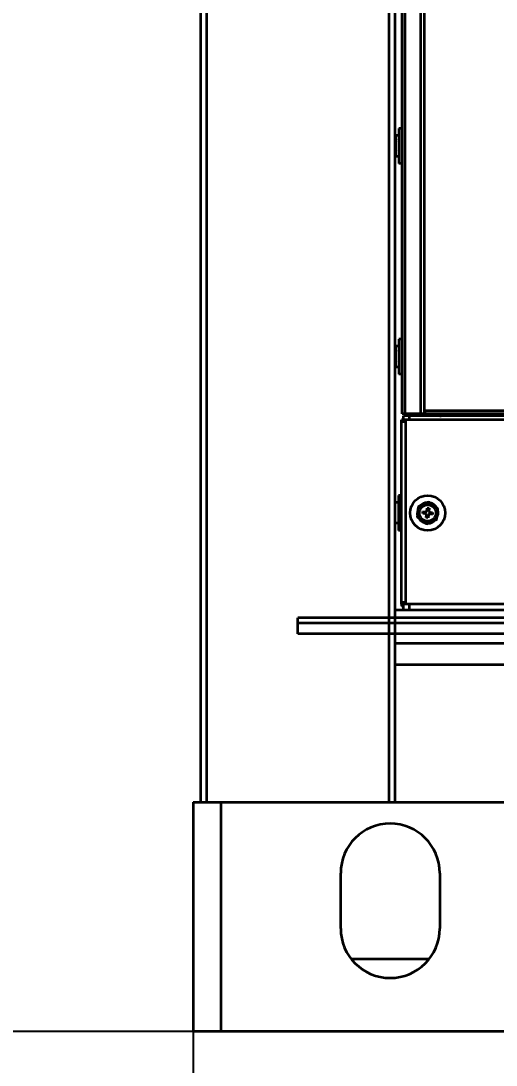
# Model space of a CAD drawing. Header units: millimetres. Extents: x 32496 to 166256, y 3504 to 23939.
# Drawn here: x 140546 to 140791, y 12005 to 12543 of the extents above; entities that cross this region are included whole.
import ezdxf

# ---------------------------------------------------------------- set-up
doc = ezdxf.new("R2010")
doc.units = ezdxf.units.MM
doc.header["$PDSIZE"] = -5
doc.layers.get('0').update_dxf_attribs({"lineweight": 35})
doc.layers.get('Defpoints').update_dxf_attribs({"lineweight": 18})
doc.layers.add('THICK', color=7, linetype='Continuous', lineweight=0)
doc.styles.add('TH_GBDIM', font='仿宋_GB2312.ttf', dxfattribs={"width": 0.8})
doc.dimstyles.new('TH_GBDIM', dxfattribs={"dimscale": 42, "dimtxt": 3, "dimasz": 3, "dimexe": 1.2, "dimexo": 0, "dimgap": 1, "dimtad": 1, "dimdec": 1, "dimdsep": 46, "dimtxsty": 'TH_GBDIM', "dimcen": 2.5, "dimdle": 252, "dimclrd": 4, "dimclre": 4, "dimclrt": 3, "dimadec": 0, "dimazin": 2, "dimtfac": 0.714286, "dimtdec": 1, "dimtmove": 0, "dimatfit": 3, "dimfxl": 1, "dimtolj": 1, "dimarcsym": 0})

# ---------------------------------------------------------------- blocks, each defined once
blk = doc.blocks.new('*D5867')
at = {"layer": 'Defpoints', "color": 0}
for p in [(152827.2, 12117.67), (140635.2, 12064.67), (152827.2, 11353.85)]:
    blk.add_point(p, dxfattribs=at)
at = {"layer": 'THICK', "color": 4, "linetype": 'Continuous', "lineweight": -2}
for p, q in [((152827.2, 12117.67), (152827.2, 11314.25)), ((140635.2, 12064.67), (140635.2, 11314.25)), ((140734.2, 11353.85), (152728.2, 11353.85))]:
    blk.add_line(p, q, dxfattribs=at)
at = {"layer": 'THICK', "color": 4}
for points in [[(140734.2, 11370.35), (140734.2, 11337.35), (140635.2, 11353.85)], [(152728.2, 11337.35), (152728.2, 11370.35), (152827.2, 11353.85)]]:
    blk.add_solid(points, dxfattribs=at)
at = {"layer": 'THICK', "color": 3, "lineweight": -3, "insert": (146631.2, 11472.89), "char_height": 99, "attachment_point": 5, "style": 'TH_GBDIM'}
blk.add_mtext('\\A1;length {\\A1;12192{\\H0.7x;\\S+0^ -10;}}', dxfattribs=at)
blk = doc.blocks.new('*D5871')
at = {"layer": 'Defpoints', "color": 0}
for p in [(140641.2, 14918.31), (140089.57, 12022.31), (140641.2, 12022.31)]:
    blk.add_point(p, dxfattribs=at)
at = {"layer": 'THICK', "color": 4, "linetype": 'Continuous', "lineweight": -2}
for p, q in [((140641.2, 14918.31), (140049.97, 14918.31)), ((140089.57, 14819.31), (140089.57, 12121.31)), ((140641.2, 12022.31), (140049.97, 12022.31))]:
    blk.add_line(p, q, dxfattribs=at)
at = {"layer": 'THICK', "color": 4}
for points in [[(140106.07, 14819.31), (140073.07, 14819.31), (140089.57, 14918.31)], [(140073.07, 12121.31), (140106.07, 12121.31), (140089.57, 12022.31)]]:
    blk.add_solid(points, dxfattribs=at)
at = {"layer": 'THICK', "color": 3, "lineweight": -3, "insert": (139971.28, 13470.31), "char_height": 99, "attachment_point": 5, "rotation": 90, "style": 'TH_GBDIM'}
blk.add_mtext('\\A1;Height {\\A1;2896{\\H0.7x;\\S+0^ -5;}}', dxfattribs=at)
blk = doc.blocks.new('8-1250')
at = {"linetype": 'Continuous'}
for p, q in [((-7957.13, -34766.29), (-7957.13, -32106.29)), ((-7954.13, -34766.29), (-7954.13, -32106.29)), ((-7860.13, -34766.29), (-7860.13, -32152.29)), ((-7843.83, -34566.29), (-7843.83, -34014.64)), ((-7842.13, -34017.58), (-7842.13, -34566.29)), ((-7857.13, -34766.29), (-7857.13, -34040.26)), ((-7852.13, -34040.26), (-7852.13, -34566.29)), ((-7853.53, -34425.64), (-7853.53, -34180.91)), ((-7855.13, -34419.29), (-7855.13, -34437.29)), ((-7853.53, -34419.29), (-7855.13, -34419.29)), ((-7856.73, -34422.82), (-7857, -34422.54)), ((-7856.73, -34433.76), (-7856.73, -34422.82)), ((-7855.13, -34422.94), (-7856.73, -34422.94)), ((-7853.53, -34430.91), (-7853.53, -34425.64)), ((-7856.73, -34433.76), (-7857, -34434.03)), ((-7855.13, -34433.64), (-7856.73, -34433.64)), ((-7853.53, -34566.29), (-7853.53, -34430.91)), ((-7853.53, -34437.29), (-7855.13, -34437.29)), ((-7856.73, -34531.32), (-7857, -34531.04)), ((-7856.73, -34542.26), (-7856.73, -34531.32)), ((-7855.13, -34531.44), (-7856.73, -34531.44)), ((-7855.13, -34527.79), (-7855.13, -34545.79)), ((-7853.53, -34527.79), (-7855.13, -34527.79)), ((-7856.73, -34542.26), (-7857, -34542.53)), ((-7855.13, -34542.14), (-7856.73, -34542.14)), ((-7853.53, -34545.79), (-7855.13, -34545.79)), ((-7841.63, -34566.29), (-7841.63, -34564.59)), ((-7841.63, -34564.59), (-7526.31, -34564.59)), ((-7853.83, -34664.29), (-7853.83, -34569.29)), ((-7523.6, -34569.29), (-7853.83, -34569.29)), ((-7843.83, -34566.29), (-7853.53, -34566.29)), ((-7852.83, -34569.29), (-7852.83, -34567.29)), ((-7787.03, -34567.29), (-7852.83, -34567.29)), ((-7851.83, -34569.29), (-7851.83, -34570.29)), ((-7849.83, -34567.29), (-7849.83, -34569.29)), ((-7525.33, -34566.29), (-7843.83, -34566.29)), ((-7833.33, -34566.29), (-7833.33, -34567.29)), ((-7826.33, -34567.29), (-7826.33, -34566.29)), ((-7823.83, -34567.29), (-7823.83, -34566.29)), ((-7808.83, -34567.29), (-7808.83, -34566.29)), ((-7806.33, -34567.29), (-7806.33, -34566.29)), ((-7851.83, -34570.29), (-7853.83, -34570.29)), ((-7851.83, -34570.29), (-7851.83, -34663.29)), ((-7855.43, -34611.94), (-7857.03, -34611.94)), ((-7855.43, -34608.29), (-7855.43, -34626.29)), ((-7853.83, -34608.29), (-7855.43, -34608.29)), ((-7844.99, -34613.89), (-7839.71, -34611.55)), ((-7839.71, -34611.55), (-7835.05, -34614.95)), ((-7845.61, -34619.63), (-7844.99, -34613.89)), ((-7842.87, -34617.52), (-7842.76, -34616.53)), ((-7841.38, -34617.68), (-7842.87, -34617.52)), ((-7842.76, -34616.53), (-7841.27, -34616.69)), ((-7841.09, -34619.72), (-7840.93, -34618.23)), ((-7840.72, -34616.24), (-7840.56, -34614.75)), ((-7840.56, -34614.75), (-7839.56, -34614.86)), ((-7839.94, -34618.34), (-7840.1, -34619.83)), ((-7839.56, -34614.86), (-7839.72, -34616.35)), ((-7837.9, -34618.05), (-7839.39, -34617.89)), ((-7839.28, -34616.9), (-7837.79, -34617.06)), ((-7837.79, -34617.06), (-7837.9, -34618.05)), ((-7835.66, -34620.69), (-7835.05, -34614.95)), ((-7855.43, -34622.64), (-7857.03, -34622.64)), ((-7840.94, -34623.03), (-7845.61, -34619.63)), ((-7840.1, -34619.83), (-7841.09, -34619.72)), ((-7835.66, -34620.69), (-7840.94, -34623.03)), ((-7853.83, -34626.29), (-7855.43, -34626.29)), ((-7853.83, -34663.29), (-7851.83, -34663.29)), ((-7853.83, -34664.29), (-7853.83, -34665.29)), ((-7468.75, -34664.29), (-7853.83, -34664.29)), ((-7852.83, -34665.29), (-7853.83, -34665.29)), ((-7852.83, -34664.88), (-7852.83, -34664.29)), ((-7852.83, -34667.29), (-7852.83, -34664.88)), ((-7851.83, -34663.29), (-7851.83, -34664.29)), ((-7849.83, -34664.29), (-7849.83, -34667.29)), ((-7907.13, -34679.48), (-7907.13, -34671.29)), ((-7001.13, -34671.29), (-7907.13, -34671.29)), ((-7507.6, -34667.29), (-7857.13, -34667.29)), ((3761.37, -34674.01), (-7907.13, -34674.01)), ((3761.37, -34679.48), (-7907.13, -34679.48)), ((3115.87, -34684.6), (-7857.13, -34684.6)), ((3115.87, -34695.54), (-7857.13, -34695.54)), ((-7961.13, -34766.29), (-7961.13, -34884.29)), ((-7961.13, -34766.29), (-7783.13, -34766.29)), ((-7946.63, -34884.29), (-7946.63, -34766.29)), ((-7885.13, -34831.29), (-7885.13, -34802.79)), ((-7834.13, -34802.79), (-7834.13, -34831.29)), ((-7839.7, -34847.03), (-7879.56, -34847.03)), ((-7783.13, -34884.29), (-7961.13, -34884.29))]:
    blk.add_line(p, q, dxfattribs=at)
for radius in [9, 4.25]:
    blk.add_circle((-7840.33, -34617.29), radius, dxfattribs=at)
for centre, radius, start, end in [((-7833.33, -34564.29), 3, 222.2942, 270), ((-7840.33, -34617.29), 5.35, 93.0614, 134.7408), ((-7840.33, -34617.29), 5.47, 77.9086, 89.8935), ((-7840.33, -34617.29), 5.35, 33.0614, 74.7408), ((-7840.33, -34617.29), 5.35, 153.0614, 194.7408), ((-7840.33, -34617.29), 5.47, 137.9086, 149.8935), ((-7841.43, -34618.18), 0.5, 353.9011, 83.9011), ((-7841.22, -34616.19), 0.5, 263.9011, 353.9011), ((-7839.44, -34618.39), 0.5, 83.9011, 173.9011), ((-7839.23, -34616.4), 0.5, 173.9011, 263.9011), ((-7840.33, -34617.29), 5.47, 17.9086, 29.8935), ((-7840.33, -34617.29), 5.35, 333.0614, 14.7408), ((-7840.33, -34617.29), 5.47, 197.9086, 209.8935), ((-7840.33, -34617.29), 5.35, 213.0614, 254.7408), ((-7840.33, -34617.29), 5.47, 257.9086, 269.8935), ((-7840.33, -34617.29), 5.35, 273.0614, 314.7408), ((-7840.33, -34617.29), 5.47, 317.9086, 329.8935), ((-7859.63, -34802.79), 25.5, 0, 180), ((-7859.63, -34831.29), 25.5, 180, 0)]:
    blk.add_arc(centre, radius, start, end, dxfattribs=at)
for points, knots in [([(-7856.73, -34425.03), (-7856.75, -34425.06), (-7856.85, -34425.17), (-7856.95, -34425.28), (-7857.03, -34425.36)], [0, 0, 0, 0, 0.244408, 1, 1, 1, 1]), ([(-7857, -34422.54), (-7856.97, -34422.57), (-7856.88, -34422.66), (-7856.79, -34422.76), (-7856.73, -34422.84)], [0, 0, 0, 0, 0.255062, 1, 1, 1, 1]), ([(-7857.03, -34431.13), (-7857, -34431.16), (-7856.9, -34431.27), (-7856.8, -34431.38), (-7856.73, -34431.47)], [0, 0, 0, 0, 0.255211, 1, 1, 1, 1]), ([(-7857, -34531.04), (-7856.97, -34531.07), (-7856.88, -34531.16), (-7856.79, -34531.26), (-7856.73, -34531.34)], [0, 0, 0, 0, 0.255062, 1, 1, 1, 1]), ([(-7856.73, -34533.53), (-7856.75, -34533.56), (-7856.85, -34533.67), (-7856.95, -34533.78), (-7857.03, -34533.86)], [0, 0, 0, 0, 0.244408, 1, 1, 1, 1]), ([(-7857.03, -34539.63), (-7857, -34539.66), (-7856.9, -34539.77), (-7856.8, -34539.88), (-7856.73, -34539.97)], [0, 0, 0, 0, 0.255211, 1, 1, 1, 1])]:
    blk.add_open_spline(points, degree=3, knots=knots, dxfattribs=at)
for points in [[(-7857.03, -34425.36), (-7856.92, -34425.57), (-7856.82, -34425.79), (-7856.73, -34426.02)], [(-7856.73, -34430.47), (-7856.82, -34430.7), (-7856.92, -34430.92), (-7857.03, -34431.13)], [(-7857.03, -34533.86), (-7856.92, -34534.07), (-7856.82, -34534.29), (-7856.73, -34534.52)], [(-7856.73, -34538.97), (-7856.82, -34539.2), (-7856.92, -34539.42), (-7857.03, -34539.63)]]:
    blk.add_open_spline(points, degree=3, dxfattribs=at)

msp = doc.modelspace()

# ---------------------------------------------------------------- block references
at = {"color": 6}
msp.add_blockref('8-1250', (148596.331, 46906.597), dxfattribs=at)

# ---------------------------------------------------------------- dimensions: what is measured, and where the dimension line sits
at = {"layer": 'THICK', "lineweight": -3}
dim = msp.add_linear_dim(base=(140089.571, 12022.308), p1=(140641.204, 14918.308), p2=(140641.204, 12022.308), angle=90, text='Height {\\A1;<>{\\H0.7x;\\S+0^ -5;}}', dimstyle='TH_GBDIM', override={"dimscale": 33, "dimtxsty": 'TH_GBDIM', "dimarcsym": 2}, dxfattribs=at)
dim.commit()
dim.dimension.update_dxf_attribs({"geometry": '*D5871', "text_midpoint": (140089.571, 13470.308), "dimtype": 160})
dim = msp.add_linear_dim(base=(152827.204, 11353.847), p1=(140635.204, 12064.674), p2=(152827.204, 12117.674), text='length {\\A1;<>{\\H0.7x;\\S+0^ -10;}}', dimstyle='TH_GBDIM', override={"dimscale": 33, "dimtxsty": 'TH_GBDIM', "dimarcsym": 2}, dxfattribs=at)
dim.commit()
dim.dimension.update_dxf_attribs({"geometry": '*D5867', "text_midpoint": (146631.204, 11353.847), "dimtype": 160})

doc.saveas('drawing.dxf')
